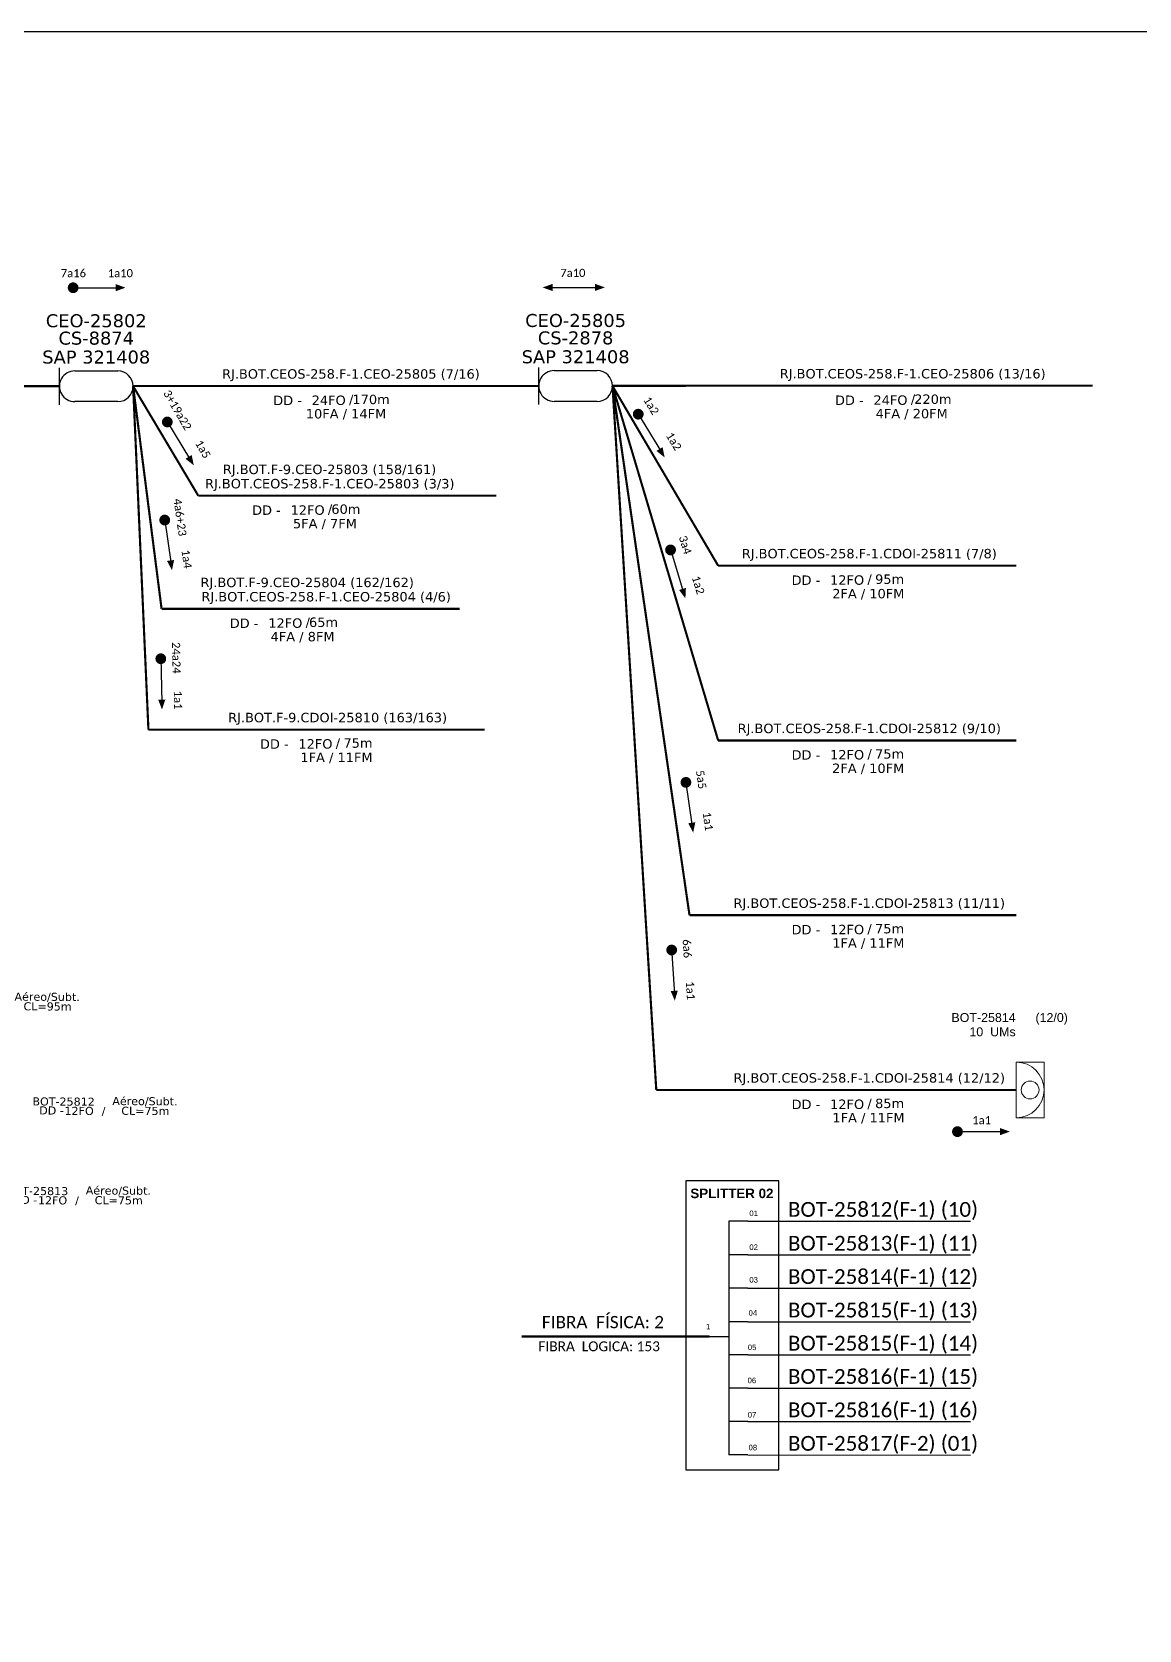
# Model space of a CAD drawing. Extents: x -89 to 749, y 705 to 1299.
# Drawn here: x 129.8 to 335.4, y 1002.3 to 1299 of the extents above; entities that cross this region are included whole.
import ezdxf
from ezdxf.enums import TextEntityAlignment as Align

# ---------------------------------------------------------------- set-up
doc = ezdxf.new("R2010")
doc.units = 0
for name, color, linetype, lineweight in [("20.0-LEGENDA DOS CDO'S", 1, 'Continuous', 0), ('20.1-CDO_INTERIOR', 1, 'Continuous', 0), ('40.1-ETIQUETAS', 1, 'Continuous', 20)]:
    doc.layers.add(name, color=color, linetype=linetype, lineweight=lineweight)
for name, color, linetype in [('20.4-CEOS', 1, 'Continuous'), ('CABO OPTICO EXISTENTE', 5, 'Continuous'), ('CAP a instalar', 1, 'Continuous'), ('label_cabos', 7, 'Continuous'), ('Legenda', 1, 'Continuous'), ('SETA', 7, 'Continuous')]:
    doc.layers.add(name, color=color, linetype=linetype)
doc.layers.add('EXTRA', color=50, linetype='Continuous', plot=False)
doc.styles.add('ARIAL', font='arial.ttf')
doc.styles.add('siredit', font='verdana.ttf')
doc.styles.get("Standard").update_dxf_attribs({"font": 'arial.ttf'})
doc.linetypes.add('FENCELINE1', pattern='A,0.25,-0.1,[133,ltypeshp.shx,S=0.1,R=0,X=-0.1,Y=0],-0.1,1', length=1.45)

# ---------------------------------------------------------------- blocks, each defined once
blk = doc.blocks.new('ETIQUETA_RS5F')
at = {"layer": '40.1-ETIQUETAS', "color": 0, "style": 'siredit'}
blk.add_text('/', height=1.5, dxfattribs=at).set_placement((1.58, -1.95), align=Align.MIDDLE_RIGHT)
for tag, p in [('ETIQUETA_R_SECUNDARIA', (1.21, 2.1)), ('ETIQUETA_R_PRIMARIA', (1.21, 4.1)), ('F_ATIVAS/F_MORTAS', (1.14, -4.24))]:
    blk.add_attdef(tag, text='', height=1.5, dxfattribs=at).set_placement(p, align=Align.MIDDLE_CENTER)
for tag, p in [('TIPO_CABO', (-6.58, -2.12)), ('CAP_CABO', (0.4, -2.09))]:
    blk.add_attdef(tag, text='', height=1.5, dxfattribs=at).set_placement(p, align=Align.MIDDLE_RIGHT)
blk.add_attdef('METROS', text='', height=1.5, dxfattribs=at).set_placement((2.14, -1.95), align=Align.MIDDLE_LEFT)
for tag, p in [('FUSÃO_1', (0.85, -8.39)), ('FUSÃO_2', (0.85, -10.6)), ('FUSÃO_3', (0.85, -12.93)), ('FUSÃO_4', (0.85, -15.14)), ('FUSÃO_5', (0.85, -17.16))]:
    blk.add_attdef(tag, text='', height=1.5, dxfattribs=at).set_placement(p, align=Align.CENTER)
blk = doc.blocks.new('LEGENDA DOS CABOS')
at = {"layer": 'EXTRA', "color": 0, "style": 'siredit'}
for tag, p in [('ID', (4.6, 0.97)), ('XX', (9.03, 0.97))]:
    blk.add_attdef(tag, text='', height=0.48, rotation=359.69, dxfattribs=at).set_placement(p, align=Align.MIDDLE_CENTER)
at = {"layer": 'Legenda', "color": 0, "style": 'siredit'}
for tag, p in [('TIPO_CABO', (1.31, 0)), ('CABO', (4.69, -0.05)), ('/', (6.81, -0.05)), ('METROS', (10.03, -0.05))]:
    blk.add_attdef(tag, text='', height=0.8, rotation=359.69, dxfattribs=at).set_placement(p, align=Align.MIDDLE_CENTER)

msp = doc.modelspace()

# ---------------------------------------------------------------- linework, layer by layer
at = {"color": 7, "linetype": 'Continuous'}
for p, q in [((259.16, 1078.28), (259.16, 1034.85)), ((262.68, 1078.28), (259.16, 1078.28)), ((262.68, 1072), (259.16, 1072)), ((262.68, 1065.81), (259.16, 1065.81)), ((262.68, 1059.59), (259.16, 1059.59)), ((255.51, 1056.86), (259.14, 1056.86)), ((262.68, 1053.42), (259.16, 1053.42)), ((262.68, 1047.26), (259.16, 1047.26)), ((262.68, 1041.07), (259.16, 1041.07)), ((262.68, 1034.85), (259.16, 1034.85))]:
    msp.add_line(p, q, dxfattribs=at)
at = {"color": 10, "linetype": 'Continuous'}
for p, q in [((262.68, 1078.28), (304.05, 1078.27)), ((262.68, 1072), (304.05, 1071.99)), ((262.68, 1065.81), (304.05, 1065.79)), ((262.68, 1059.59), (304.05, 1059.57)), ((262.68, 1053.44), (304.05, 1053.42)), ((262.68, 1047.26), (304.05, 1047.24)), ((262.68, 1041.07), (304.05, 1041.06)), ((262.68, 1034.85), (304.05, 1034.84))]:
    msp.add_line(p, q, dxfattribs=at)
at = {"color": 1, "linetype": 'Continuous', "lineweight": 60}
msp.add_line((255.51, 1056.86), (220.73, 1056.75), dxfattribs=at)
msp.add_lwpolyline([(-89.32, 705.02), (749.25, 705.02), (749.25, 1299.02), (-89.32, 1299.02), (-89.32, 705.02)])
for points, const_width in [([(136.92, 1251.54, 1), (137.92, 1251.54, 1)], 0.999), ([(154.84, 1227.11, 1), (154.98, 1226.12, 1)], 1), ([(154.36, 1208.91, 1), (154.5, 1207.92, 1)], 1)]:
    msp.add_lwpolyline(points, format="xyb", close=True, dxfattribs=dict(const_width=const_width))
at = {"color": 8, "const_width": 1}
for points in [[(242.1, 1228.49, 1), (242.62, 1227.64, 1)], [(248.21, 1203.35, 1), (248.51, 1202.39, 1)], [(153.69, 1183.16, 1), (153.71, 1182.17, 1)], [(251.14, 1160.21, 1), (251.28, 1159.22, 1)]]:
    msp.add_lwpolyline(points, format="xyb", close=True, dxfattribs=at)
at = {"color": 7, "true_color": 0xffffff, "const_width": 1}
msp.add_lwpolyline([(154.65, 1227.04, 1), (155.17, 1226.19, 1)], format="xyb", close=True, dxfattribs=at)
at = {"color": 7, "const_width": 1}
for points in [[(248.54, 1129.09, 1), (248.6, 1128.09, 1)], [(301.14, 1094.87, 1), (302.14, 1094.87, 1)]]:
    msp.add_lwpolyline(points, format="xyb", close=True, dxfattribs=at)
at = {"color": 7}
msp.add_lwpolyline([(251.19, 1032.07), (268.47, 1032.07), (268.47, 1085.73), (251.19, 1085.73)], close=True, dxfattribs=at)
msp.add_solid([(159.43, 1220.49), (159.82, 1218.57), (158.29, 1219.79)])
at = {"layer": '20.1-CDO_INTERIOR', "color": 1, "lineweight": 18}
msp.add_lwpolyline([(317.71, 1097.45), (317.71, 1107.78), (312.55, 1107.78), (312.55, 1097.45)], close=True, dxfattribs=at)
msp.add_circle((315.13, 1102.61), 1.65, dxfattribs=at)
msp.add_arc((312.55, 1102.61), 5.17, 270, 90, dxfattribs=at)
at = {"layer": 'CAP a instalar', "color": 7, "linetype": 'Continuous'}
for p, q in [((134.87, 1229.81), (134.87, 1236.68)), ((137.72, 1236.1), (145.71, 1236.1)), ((145.71, 1230.4), (137.72, 1230.4))]:
    msp.add_line(p, q, dxfattribs=at)
at = {"layer": 'CAP a instalar', "color": 5, "linetype": 'Continuous'}
for p, q in [((223.89, 1229.86), (223.89, 1236.73)), ((226.74, 1236.15), (234.73, 1236.15)), ((234.73, 1230.45), (226.74, 1230.45))]:
    msp.add_line(p, q, dxfattribs=at)
at = {"layer": 'CAP a instalar', "color": 7, "linetype": 'FENCELINE1', "ltscale": 6, "const_width": 0.4}
for points in [[(45.68, 1233.25), (134.87, 1233.27)], [(148.56, 1233.3), (223.89, 1233.3)], [(148.56, 1233.25), (160.66, 1212.93)], [(148.56, 1233.25), (153.84, 1191.94)], [(237.58, 1233.34), (326.77, 1233.36)], [(160.66, 1212.93), (216, 1212.93)], [(153.84, 1191.94), (209.18, 1191.94)]]:
    msp.add_lwpolyline(points, dxfattribs=at)
at = {"layer": 'CAP a instalar', "color": 8, "linetype": 'FENCELINE1', "ltscale": 6, "const_width": 0.4}
for points in [[(148.56, 1233.25), (151.4, 1169.51)], [(237.58, 1233.3), (257.2, 1199.94)], [(237.58, 1233.3), (257.2, 1167.49)], [(237.58, 1233.3), (251.88, 1135.05)], [(257.2, 1199.94), (312.54, 1199.94)], [(151.4, 1169.51), (213.82, 1169.51)], [(257.2, 1167.49), (312.54, 1167.49)], [(251.88, 1135.05), (312.54, 1135.05)]]:
    msp.add_lwpolyline(points, dxfattribs=at)
at = {"layer": 'CAP a instalar', "color": 1, "linetype": 'FENCELINE1', "ltscale": 6, "const_width": 0.4}
for points in [[(245.71, 1102.61), (237.58, 1233.3)], [(245.71, 1102.61), (312.54, 1102.61)]]:
    msp.add_lwpolyline(points, dxfattribs=at)
at = {"layer": 'CAP a instalar', "color": 7, "linetype": 'Continuous'}
for centre, start_param, end_param in [((137.72, 1233.25), 6.283185, 9.424778), ((145.71, 1233.25), 3.141593, 6.283185)]:
    msp.add_ellipse(centre, major_axis=(0, 2.85), ratio=1, start_param=start_param, end_param=end_param, dxfattribs=at)
at = {"layer": 'CAP a instalar', "color": 5, "linetype": 'Continuous'}
for centre, start_param, end_param in [((226.74, 1233.3), 6.283185, 9.424778), ((234.73, 1233.3), 3.141593, 6.283185)]:
    msp.add_ellipse(centre, major_axis=(0, 2.85), ratio=1, start_param=start_param, end_param=end_param, dxfattribs=at)
at = {"layer": 'SETA'}
for points in [[(137.42, 1251.54), (146, 1251.54)], [(154.75, 1226.89), (159.21, 1219.54)], [(154.39, 1208.74), (155.6, 1200.22)]]:
    msp.add_lwpolyline(points, dxfattribs=at)
at = {"layer": 'SETA', "color": 7, "true_color": 0xffffff}
msp.add_lwpolyline([(226.44, 1251.59), (235.02, 1251.59)], dxfattribs=at)
at = {"layer": 'SETA', "color": 8}
for points in [[(242.19, 1228.34), (246.65, 1221)], [(248.27, 1203.18), (250.76, 1194.96)], [(153.69, 1182.99), (153.88, 1174.39)], [(251.16, 1160.04), (252.39, 1151.53)]]:
    msp.add_lwpolyline(points, dxfattribs=at)
at = {"layer": 'SETA', "color": 7}
for points in [[(248.55, 1128.91), (249.07, 1120.33)], [(301.64, 1094.87), (310.23, 1094.87)]]:
    msp.add_lwpolyline(points, dxfattribs=at)
at = {"layer": 'SETA'}
for points in [[(145.31, 1252.22), (147.14, 1251.55), (145.31, 1250.89)], [(156.17, 1201), (155.77, 1199.1), (154.85, 1200.82)]]:
    msp.add_solid(points, dxfattribs=at)
at = {"layer": 'SETA', "color": 7, "true_color": 0xffffff}
for points in [[(226.44, 1252.25), (224.61, 1251.59), (226.44, 1250.92)], [(234.33, 1252.27), (236.16, 1251.6), (234.33, 1250.94)]]:
    msp.add_solid(points, dxfattribs=at)
at = {"layer": 'SETA', "color": 8}
for points in [[(246.88, 1221.94), (247.26, 1220.03), (245.74, 1221.25)], [(251.21, 1195.81), (251.11, 1193.87), (249.94, 1195.43)], [(154.54, 1175.1), (153.92, 1173.25), (153.21, 1175.07)], [(252.96, 1152.31), (252.56, 1150.4), (251.64, 1152.12)]]:
    msp.add_solid(points, dxfattribs=at)
at = {"layer": 'SETA', "color": 7}
for points in [[(249.71, 1121.06), (249.15, 1119.19), (248.38, 1120.98)], [(309.54, 1095.55), (311.38, 1094.88), (309.54, 1094.22)]]:
    msp.add_solid(points, dxfattribs=at)

# ---------------------------------------------------------------- block references
at = {"layer": 'CAP a instalar', "color": 7, "linetype": 'FENCELINE1', "ltscale": 7}
ref = msp.add_blockref('ETIQUETA_RS5F', (187.62, 1233.09), dxfattribs=dict(at, xscale=1.166399984999771, yscale=1.166399984999771, zscale=1.166399984999771))
ref.add_attrib('ETIQUETA_R_SECUNDARIA', 'RJ.BOT.CEOS-258.F-1.CEO-25805 (7/16)', dxfattribs={"layer": '40.1-ETIQUETAS', "color": 0, "height": 1.7496, "style": 'siredit'}).set_placement((189, 1235.54), align=Align.MIDDLE_CENTER)
ref.add_attrib('TIPO_CABO', 'DD -', dxfattribs={"layer": '40.1-ETIQUETAS', "color": 0, "height": 1.75, "style": 'siredit'}).set_placement((179.9, 1230.62), align=Align.MIDDLE_RIGHT)
ref.add_attrib('CAP_CABO', '24FO', dxfattribs={"layer": '40.1-ETIQUETAS', "color": 0, "height": 1.75, "style": 'siredit'}).set_placement((188.04, 1230.65), align=Align.MIDDLE_RIGHT)
ref.add_attrib('METROS', '170m', dxfattribs={"layer": '40.1-ETIQUETAS', "color": 0, "height": 1.75, "style": 'siredit'}).set_placement((189.29, 1230.81), align=Align.MIDDLE_LEFT)
ref.add_attrib('F_ATIVAS/F_MORTAS', '10FA / 14FM', dxfattribs={"layer": '40.1-ETIQUETAS', "color": 0, "height": 1.7496, "style": 'siredit'}).set_placement((188.09, 1228.14), align=Align.MIDDLE_CENTER)
ref = msp.add_blockref('ETIQUETA_RS5F', (291.94, 1233.12), dxfattribs=dict(at, xscale=1.166399984999771, yscale=1.166399984999771, zscale=1.166399984999771))
ref.add_attrib('ETIQUETA_R_SECUNDARIA', 'RJ.BOT.CEOS-258.F-1.CEO-25806 (13/16)', dxfattribs={"layer": '40.1-ETIQUETAS', "color": 0, "height": 1.7496, "style": 'siredit'}).set_placement((293.32, 1235.58), align=Align.MIDDLE_CENTER)
ref.add_attrib('TIPO_CABO', 'DD -', dxfattribs={"layer": '40.1-ETIQUETAS', "color": 0, "height": 1.75, "style": 'siredit'}).set_placement((284.22, 1230.66), align=Align.MIDDLE_RIGHT)
ref.add_attrib('CAP_CABO', '24FO', dxfattribs={"layer": '40.1-ETIQUETAS', "color": 0, "height": 1.75, "style": 'siredit'}).set_placement((292.36, 1230.68), align=Align.MIDDLE_RIGHT)
ref.add_attrib('METROS', '220m', dxfattribs={"layer": '40.1-ETIQUETAS', "color": 0, "height": 1.75, "style": 'siredit'}).set_placement((293.61, 1230.85), align=Align.MIDDLE_LEFT)
ref.add_attrib('F_ATIVAS/F_MORTAS', '4FA / 20FM', dxfattribs={"layer": '40.1-ETIQUETAS', "color": 0, "height": 1.75, "style": 'siredit'}).set_placement((293.14, 1228.17), align=Align.MIDDLE_CENTER)
ref = msp.add_blockref('ETIQUETA_RS5F', (183.69, 1212.72), dxfattribs=dict(at, xscale=1.166399984999771, yscale=1.166399984999771, zscale=1.166399984999771))
ref.add_attrib('ETIQUETA_R_PRIMARIA', 'RJ.BOT.F-9.CEO-25803 (158/161)', dxfattribs={"layer": '40.1-ETIQUETAS', "color": 0, "height": 1.7496, "style": 'siredit'}).set_placement((185.03, 1217.82), align=Align.MIDDLE_CENTER)
ref.add_attrib('ETIQUETA_R_SECUNDARIA', 'RJ.BOT.CEOS-258.F-1.CEO-25803 (3/3)', dxfattribs={"layer": '40.1-ETIQUETAS', "color": 0, "height": 1.7496, "style": 'siredit'}).set_placement((185.07, 1215.17), align=Align.MIDDLE_CENTER)
ref.add_attrib('TIPO_CABO', 'DD -', dxfattribs={"layer": '40.1-ETIQUETAS', "color": 0, "height": 1.75, "style": 'siredit'}).set_placement((175.98, 1210.25), align=Align.MIDDLE_RIGHT)
ref.add_attrib('CAP_CABO', '12FO', dxfattribs={"layer": '40.1-ETIQUETAS', "color": 0, "height": 1.75, "style": 'siredit'}).set_placement((184.12, 1210.27), align=Align.MIDDLE_RIGHT)
ref.add_attrib('METROS', '60m', dxfattribs={"layer": '40.1-ETIQUETAS', "color": 0, "height": 1.75, "style": 'siredit'}).set_placement((185.37, 1210.44), align=Align.MIDDLE_LEFT)
ref.add_attrib('F_ATIVAS/F_MORTAS', '5FA / 7FM', dxfattribs={"layer": '40.1-ETIQUETAS', "color": 0, "height": 1.75, "style": 'siredit'}).set_placement((184.17, 1207.76), align=Align.MIDDLE_CENTER)
at = {"layer": 'CAP a instalar', "color": 8, "linetype": 'FENCELINE1', "ltscale": 7}
ref = msp.add_blockref('ETIQUETA_RS5F', (283.88, 1199.72), dxfattribs=dict(at, xscale=1.166399984998861, yscale=1.166399984998861, zscale=1.166399984998861))
ref.add_attrib('ETIQUETA_R_SECUNDARIA', 'RJ.BOT.CEOS-258.F-1.CDOI-25811 (7/8)', dxfattribs={"layer": 'CABO OPTICO EXISTENTE', "color": 0, "height": 1.7496, "style": 'siredit'}).set_placement((285.26, 1202.18), align=Align.MIDDLE_CENTER)
ref.add_attrib('TIPO_CABO', 'DD -', dxfattribs={"layer": '40.1-ETIQUETAS', "color": 0, "height": 1.75, "style": 'siredit'}).set_placement((276.16, 1197.25), align=Align.MIDDLE_RIGHT)
ref.add_attrib('CAP_CABO', '12FO', dxfattribs={"layer": '40.1-ETIQUETAS', "color": 0, "height": 1.75, "style": 'siredit'}).set_placement((284.31, 1197.28), align=Align.MIDDLE_RIGHT)
ref.add_attrib('METROS', '95m', dxfattribs={"layer": '40.1-ETIQUETAS', "color": 0, "height": 1.75, "style": 'siredit'}).set_placement((286.34, 1197.44), align=Align.MIDDLE_LEFT)
ref.add_attrib('F_ATIVAS/F_MORTAS', '2FA / 10FM', dxfattribs={"layer": '40.1-ETIQUETAS', "color": 0, "height": 1.75, "style": 'siredit'}).set_placement((285.08, 1194.75), align=Align.MIDDLE_CENTER)
at = {"layer": 'CAP a instalar', "color": 7, "linetype": 'FENCELINE1', "ltscale": 7}
ref = msp.add_blockref('ETIQUETA_RS5F', (179.55, 1191.72), dxfattribs=dict(at, xscale=1.166399984999771, yscale=1.166399984999771, zscale=1.166399984999771))
ref.add_attrib('ETIQUETA_R_PRIMARIA', 'RJ.BOT.F-9.CEO-25804 (162/162)', dxfattribs={"layer": '40.1-ETIQUETAS', "color": 0, "height": 1.7496, "style": 'siredit'}).set_placement((180.89, 1196.83), align=Align.MIDDLE_CENTER)
ref.add_attrib('ETIQUETA_R_SECUNDARIA', 'RJ.BOT.CEOS-258.F-1.CEO-25804 (4/6)', dxfattribs={"layer": '40.1-ETIQUETAS', "color": 0, "height": 1.7496, "style": 'siredit'}).set_placement((184.4, 1194.18), align=Align.MIDDLE_CENTER)
ref.add_attrib('TIPO_CABO', 'DD -', dxfattribs={"layer": '40.1-ETIQUETAS', "color": 0, "height": 1.75, "style": 'siredit'}).set_placement((171.83, 1189.26), align=Align.MIDDLE_RIGHT)
ref.add_attrib('CAP_CABO', '12FO', dxfattribs={"layer": '40.1-ETIQUETAS', "color": 0, "height": 1.75, "style": 'siredit'}).set_placement((179.98, 1189.28), align=Align.MIDDLE_RIGHT)
ref.add_attrib('METROS', '65m', dxfattribs={"layer": '40.1-ETIQUETAS', "color": 0, "height": 1.75, "style": 'siredit'}).set_placement((181.22, 1189.44), align=Align.MIDDLE_LEFT)
ref.add_attrib('F_ATIVAS/F_MORTAS', '4FA / 8FM', dxfattribs={"layer": '40.1-ETIQUETAS', "color": 0, "height": 1.75, "style": 'siredit'}).set_placement((180.02, 1186.77), align=Align.MIDDLE_CENTER)
at = {"layer": 'CAP a instalar', "color": 8, "linetype": 'FENCELINE1', "ltscale": 7}
ref = msp.add_blockref('ETIQUETA_RS5F', (185.15, 1169.3), dxfattribs=dict(at, xscale=1.166399984998861, yscale=1.166399984998861, zscale=1.166399984998861))
ref.add_attrib('ETIQUETA_R_SECUNDARIA', 'RJ.BOT.F-9.CDOI-25810 (163/163)', dxfattribs={"layer": 'CABO OPTICO EXISTENTE', "color": 0, "height": 1.7496, "style": 'siredit'}).set_placement((186.53, 1171.75), align=Align.MIDDLE_CENTER)
ref.add_attrib('TIPO_CABO', 'DD -', dxfattribs={"layer": '40.1-ETIQUETAS', "color": 0, "height": 1.75, "style": 'siredit'}).set_placement((177.44, 1166.83), align=Align.MIDDLE_RIGHT)
ref.add_attrib('CAP_CABO', '12FO', dxfattribs={"layer": '40.1-ETIQUETAS', "color": 0, "height": 1.75, "style": 'siredit'}).set_placement((185.58, 1166.86), align=Align.MIDDLE_RIGHT)
ref.add_attrib('METROS', '75m', dxfattribs={"layer": '40.1-ETIQUETAS', "color": 0, "height": 1.75, "style": 'siredit'}).set_placement((187.62, 1167.02), align=Align.MIDDLE_LEFT)
ref.add_attrib('F_ATIVAS/F_MORTAS', '1FA / 11FM', dxfattribs={"layer": '40.1-ETIQUETAS', "color": 0, "height": 1.75, "style": 'siredit'}).set_placement((186.32, 1164.35), align=Align.MIDDLE_CENTER)
ref = msp.add_blockref('ETIQUETA_RS5F', (283.88, 1167.28), dxfattribs=dict(at, xscale=1.166399984998861, yscale=1.166399984998861, zscale=1.166399984998861))
ref.add_attrib('ETIQUETA_R_SECUNDARIA', 'RJ.BOT.CEOS-258.F-1.CDOI-25812 (9/10)', dxfattribs={"layer": 'CABO OPTICO EXISTENTE', "color": 0, "height": 1.7496, "style": 'siredit'}).set_placement((285.26, 1169.73), align=Align.MIDDLE_CENTER)
ref.add_attrib('TIPO_CABO', 'DD -', dxfattribs={"layer": '40.1-ETIQUETAS', "color": 0, "height": 1.75, "style": 'siredit'}).set_placement((276.16, 1164.81), align=Align.MIDDLE_RIGHT)
ref.add_attrib('CAP_CABO', '12FO', dxfattribs={"layer": '40.1-ETIQUETAS', "color": 0, "height": 1.75, "style": 'siredit'}).set_placement((284.31, 1164.84), align=Align.MIDDLE_RIGHT)
ref.add_attrib('METROS', '75m', dxfattribs={"layer": '40.1-ETIQUETAS', "color": 0, "height": 1.75, "style": 'siredit'}).set_placement((286.34, 1165), align=Align.MIDDLE_LEFT)
ref.add_attrib('F_ATIVAS/F_MORTAS', '2FA / 10FM', dxfattribs={"layer": '40.1-ETIQUETAS', "color": 0, "height": 1.75, "style": 'siredit'}).set_placement((285.06, 1162.33), align=Align.MIDDLE_CENTER)
ref = msp.add_blockref('ETIQUETA_RS5F', (283.88, 1134.84), dxfattribs=dict(at, xscale=1.166399984998861, yscale=1.166399984998861, zscale=1.166399984998861))
ref.add_attrib('ETIQUETA_R_SECUNDARIA', 'RJ.BOT.CEOS-258.F-1.CDOI-25813 (11/11)', dxfattribs={"layer": 'CABO OPTICO EXISTENTE', "color": 0, "height": 1.7496, "style": 'siredit'}).set_placement((285.26, 1137.29), align=Align.MIDDLE_CENTER)
ref.add_attrib('TIPO_CABO', 'DD -', dxfattribs={"layer": '40.1-ETIQUETAS', "color": 0, "height": 1.75, "style": 'siredit'}).set_placement((276.16, 1132.37), align=Align.MIDDLE_RIGHT)
ref.add_attrib('CAP_CABO', '12FO', dxfattribs={"layer": '40.1-ETIQUETAS', "color": 0, "height": 1.75, "style": 'siredit'}).set_placement((284.31, 1132.4), align=Align.MIDDLE_RIGHT)
ref.add_attrib('METROS', '75m', dxfattribs={"layer": '40.1-ETIQUETAS', "color": 0, "height": 1.75, "style": 'siredit'}).set_placement((286.34, 1132.56), align=Align.MIDDLE_LEFT)
ref.add_attrib('F_ATIVAS/F_MORTAS', '1FA / 11FM', dxfattribs={"layer": '40.1-ETIQUETAS', "color": 0, "height": 1.75, "style": 'siredit'}).set_placement((285.09, 1129.89), align=Align.MIDDLE_CENTER)
at = {"layer": 'label_cabos', "color": 0, "lineweight": 0}
ref = msp.add_blockref('LEGENDA DOS CABOS', (111.13, 1117.4), dxfattribs=dict(at, xscale=1.5, yscale=1.5, zscale=1.5))
ref.add_attrib('ID', 'BOT-25811', dxfattribs={"color": 0, "height": 1.5, "rotation": 359.69, "style": 'siredit'}).set_placement((117.49, 1119.85), align=Align.MIDDLE_CENTER)
ref.add_attrib('CABO', '12FO', dxfattribs={"color": 0, "height": 1.5, "rotation": 359.69, "style": 'siredit'}).set_placement((120.38, 1118.12), align=Align.MIDDLE_CENTER)
ref.add_attrib('METROS', 'CL=95m', dxfattribs={"color": 0, "height": 1.5, "rotation": 359.69, "style": 'siredit'}).set_placement((132.67, 1118.12), align=Align.MIDDLE_CENTER)
ref.add_attrib('XX', 'Aéreo/Subt.', dxfattribs={"color": 0, "height": 1.5, "rotation": 359.69, "style": 'siredit'}).set_placement((132.59, 1119.91), align=Align.MIDDLE_CENTER)
ref.add_attrib('/', '/', dxfattribs={"color": 0, "height": 1.5, "rotation": 359.69, "style": 'siredit'}).set_placement((124.92, 1118.12), align=Align.MIDDLE_CENTER)
ref.add_attrib('TIPO_CABO', 'DD -', dxfattribs={"color": 0, "height": 1.5, "rotation": 359.69, "style": 'siredit'}).set_placement((115.24, 1118.19), align=Align.MIDDLE_CENTER)
ref = msp.add_blockref('LEGENDA DOS CABOS', (129.29, 1098.02), dxfattribs=dict(at, xscale=1.5, yscale=1.5, zscale=1.5))
ref.add_attrib('ID', 'BOT-25812', dxfattribs={"color": 0, "height": 1.5, "rotation": 359.69, "style": 'siredit'}).set_placement((135.65, 1100.46), align=Align.MIDDLE_CENTER)
ref.add_attrib('CABO', '12FO', dxfattribs={"color": 0, "height": 1.5, "rotation": 359.69, "style": 'siredit'}).set_placement((138.53, 1098.73), align=Align.MIDDLE_CENTER)
ref.add_attrib('METROS', 'CL=75m', dxfattribs={"color": 0, "height": 1.5, "rotation": 359.69, "style": 'siredit'}).set_placement((150.83, 1098.73), align=Align.MIDDLE_CENTER)
ref.add_attrib('XX', 'Aéreo/Subt.', dxfattribs={"color": 0, "height": 1.5, "rotation": 359.69, "style": 'siredit'}).set_placement((150.75, 1100.53), align=Align.MIDDLE_CENTER)
ref.add_attrib('/', '/', dxfattribs={"color": 0, "height": 1.5, "rotation": 359.69, "style": 'siredit'}).set_placement((143.08, 1098.73), align=Align.MIDDLE_CENTER)
ref.add_attrib('TIPO_CABO', 'DD -', dxfattribs={"color": 0, "height": 1.5, "rotation": 359.69, "style": 'siredit'}).set_placement((133.4, 1098.8), align=Align.MIDDLE_CENTER)
ref = msp.add_blockref('LEGENDA DOS CABOS', (124.36, 1081.42), dxfattribs=dict(at, xscale=1.5, yscale=1.5, zscale=1.5))
ref.add_attrib('ID', 'BOT-25813', dxfattribs={"color": 0, "height": 1.5, "rotation": 359.69, "style": 'siredit'}).set_placement((130.72, 1083.86), align=Align.MIDDLE_CENTER)
ref.add_attrib('CABO', '12FO', dxfattribs={"color": 0, "height": 1.5, "rotation": 359.69, "style": 'siredit'}).set_placement((133.6, 1082.13), align=Align.MIDDLE_CENTER)
ref.add_attrib('METROS', 'CL=75m', dxfattribs={"color": 0, "height": 1.5, "rotation": 359.69, "style": 'siredit'}).set_placement((145.89, 1082.13), align=Align.MIDDLE_CENTER)
ref.add_attrib('XX', 'Aéreo/Subt.', dxfattribs={"color": 0, "height": 1.5, "rotation": 359.69, "style": 'siredit'}).set_placement((145.82, 1083.93), align=Align.MIDDLE_CENTER)
ref.add_attrib('/', '/', dxfattribs={"color": 0, "height": 1.5, "rotation": 359.69, "style": 'siredit'}).set_placement((138.14, 1082.13), align=Align.MIDDLE_CENTER)
ref.add_attrib('TIPO_CABO', 'DD -', dxfattribs={"color": 0, "height": 1.5, "rotation": 359.69, "style": 'siredit'}).set_placement((128.47, 1082.2), align=Align.MIDDLE_CENTER)

# ---------------------------------------------------------------- texts
at = {"attachment_point": 5}
for s, insert, char_height, width in [('\\fCalibri|b0|i0|c0|p34;7a16', (137.47, 1254.24), 1.4978, 25.3213), ('\\fCalibri|b0|i0|c0|p34;1a10', (146.19, 1254.24), 1.4978, 25.3213), ('{\\fArial|b1|i0|c0|p34;\\C10;SPLITTER 02}', (259.75, 1083.4), 1.7753, 17.28), ('\\C7;\\fArial|b0|i0;\\H0.578704x;01 ', (263.79, 1079.71), 1.7753, 3.7582), ('\\C7;\\fCalibri|b0|i0|c0|p34;BOT-25812(F-1) (10)', (287.81, 1080.14), 2.7432, 40.9104), ('\\C7;\\fCalibri|b0|i0|c0|p34;BOT-25813(F-1) (11)', (287.81, 1073.86), 2.7432, 40.9104), ('\\C7;\\fArial|b0|i0|;\\H1.0273588255048;02 ', (263.79, 1073.42), 1.7753, 3.7582), ('\\C7;\\fCalibri|b0|i0|c0|p34;BOT-25814(F-1) (12)', (287.81, 1067.67), 2.7432, 40.9104), ('\\C7;\\fArial|b0|i0|;\\H1.0273588255048;03 ', (263.79, 1067.36), 1.7753, 3.456), ('\\C7;\\fCalibri|b0|i0|c0|p34;BOT-25815(F-1) (13)', (287.81, 1061.45), 2.7432, 40.9104), ('\\C7;\\fCalibri|b0|i0|c0|p34;FIBRA  FÍSICA: 2', (235.8, 1059.5), 2.2859, 34.56), ('\\C7;\\fArial|b0|i0|;\\H1.0273588255048;1', (255.34, 1058.68), 1.7753, 1.7584), ('\\C7;\\fArial|b0|i0|;\\H1.0273588255048;04 ', (263.64, 1061.22), 1.7753, 3.7582), ('\\C7;\\fCalibri|b0|i0|c0|p34;BOT-25815(F-1) (14)', (287.81, 1055.3), 2.7432, 40.9104), ('\\C7;\\fCalibri|b0|i0|c0|p34;FIBRA  LOGICA: 153', (235.1, 1055.01), 1.8289, 34.56), ('\\C7;\\fArial|b0|i0|;\\H1.0273588255048;05 ', (263.51, 1054.82), 1.7753, 4.6222), ('\\C7;\\fCalibri|b0|i0|c0|p34;BOT-25816(F-1) (15)', (287.81, 1049.12), 2.7432, 40.9104), ('\\C7;\\fArial|b0|i0|;\\H1.0273588255048;06 ', (263.46, 1048.68), 1.7753, 3.7582), ('\\C7;\\fCalibri|b0|i0|c0|p34;BOT-25816(F-1) (16)', (287.81, 1042.93), 2.7432, 40.9104), ('\\C7;\\fArial|b0|i0|;\\H1.0273588255048;07 ', (263.49, 1042.31), 1.7753, 3.7582), ('\\C7;\\fCalibri|b0|i0|c0|p34;BOT-25817(F-2) (01)', (287.81, 1036.71), 2.7432, 40.9104), ('\\C7;\\fArial|b0|i0|;\\H1.0273588255048;08 ', (263.64, 1036.23), 1.7753, 3.7582)]:
    msp.add_mtext(s, dxfattribs=dict(at, insert=insert, char_height=char_height, width=width))
at = {"color": 7, "true_color": 0xffffff, "insert": (230.22, 1254.29), "char_height": 1.4978, "width": 25.3213, "attachment_point": 5}
msp.add_mtext('\\fCalibri|b0|i0|c0|p34;7a10', dxfattribs=at)
at = {"char_height": 1.5, "width": 25.3588, "attachment_point": 5}
for s, insert, rotation in [('\\fCalibri|b0|i0|c0|p34;3+19a22', (156.8, 1228.82), 300.2192), ('\\fCalibri|b0|i0|c0|p34;1a5', (161.52, 1221.56), 300.2192), ('\\fCalibri|b0|i0|c0|p34;4a6+23', (157.27, 1208.92), 278.086), ('\\fCalibri|b0|i0|c0|p34;1a4', (158.51, 1201.17), 278.086)]:
    msp.add_mtext(s, dxfattribs=dict(at, insert=insert, rotation=rotation))
at = {"color": 8, "char_height": 1.5, "width": 25.3588, "attachment_point": 5}
for s, insert, rotation in [('\\fCalibri|b0|i0|c0|p34;1a2', (244.77, 1229.65), 301.2901), ('\\fCalibri|b0|i0|c0|p34;1a2', (248.96, 1223.02), 301.2901), ('\\fCalibri|b0|i0|c0|p34;3a4', (251.09, 1203.8), 286.8733), ('\\fCalibri|b0|i0|c0|p34;1a2', (253.5, 1196.34), 286.8733), ('\\fCalibri|b0|i0|c0|p34;24a24', (156.58, 1182.83), 271.2711), ('\\fCalibri|b0|i0|c0|p34;1a1', (156.89, 1174.99), 271.2711), ('\\fCalibri|b0|i0|c0|p34;5a5', (254.05, 1160.23), 278.2059), ('\\fCalibri|b0|i0|c0|p34;1a1', (255.3, 1152.48), 278.2059)]:
    msp.add_mtext(s, dxfattribs=dict(at, insert=insert, rotation=rotation))
at = {"color": 7, "char_height": 1.5, "width": 25.3588, "attachment_point": 5, "rotation": 273.481}
for s, insert in [('\\fCalibri|b0|i0|c0|p34;6a6', (251.44, 1128.86)), ('\\fCalibri|b0|i0|c0|p34;1a1', (252.05, 1121.04))]:
    msp.add_mtext(s, dxfattribs=dict(at, insert=insert))
at = {"color": 7, "insert": (306.13, 1097), "char_height": 1.5, "width": 25.3588, "attachment_point": 5}
msp.add_mtext('\\fCalibri|b0|i0|c0|p34;1a1', dxfattribs=at)
at = {"layer": "20.0-LEGENDA DOS CDO'S", "color": 1, "style": 'ARIAL'}
for s, p in [('BOT-25814', (312.45, 1115.23)), ('10  UMs', (312.45, 1112.58))]:
    msp.add_text(s, height=1.653, dxfattribs=at).set_placement(p, align=Align.RIGHT)
msp.add_text('    (12/0)', height=1.65, dxfattribs=at).set_placement((317.85, 1115.23), align=Align.CENTER)
at = {"layer": '20.4-CEOS', "color": 7, "style": 'siredit'}
for s, p in [('CEO-25802', (141.71, 1246.62)), ('CS-8874', (141.71, 1243.39)), ('SAP 321408', (141.71, 1239.88))]:
    msp.add_text(s, height=2.413, rotation=0.0129, dxfattribs=at).set_placement(p, align=Align.TOP_CENTER)
at = {"layer": '20.4-CEOS', "color": 5, "style": 'siredit'}
for s, p in [('CEO-25805', (230.73, 1246.67)), ('CS-2878', (230.73, 1243.44)), ('SAP 321408', (230.73, 1239.93))]:
    msp.add_text(s, height=2.413, rotation=0.0129, dxfattribs=at).set_placement(p, align=Align.TOP_CENTER)
at = {"layer": '40.1-ETIQUETAS', "color": 1, "style": 'siredit'}
for s, p in [('DD -', (276.16, 1099.93)), ('12FO', (284.31, 1099.96)), ('/', (285.72, 1100.12))]:
    msp.add_text(s, height=1.75, dxfattribs=at).set_placement(p, align=Align.MIDDLE_RIGHT)
msp.add_text('85m', height=1.75, dxfattribs=at).set_placement((286.34, 1100.12), align=Align.MIDDLE_LEFT)
msp.add_text('1FA / 11FM', height=1.75, dxfattribs=at).set_placement((285.11, 1097.45), align=Align.MIDDLE_CENTER)
at = {"layer": 'CABO OPTICO EXISTENTE', "color": 1, "style": 'siredit'}
msp.add_text('RJ.BOT.CEOS-258.F-1.CDOI-25814 (12/12)', height=1.7496, dxfattribs=at).set_placement((285.26, 1104.85), align=Align.MIDDLE_CENTER)

doc.saveas('drawing.dxf')
